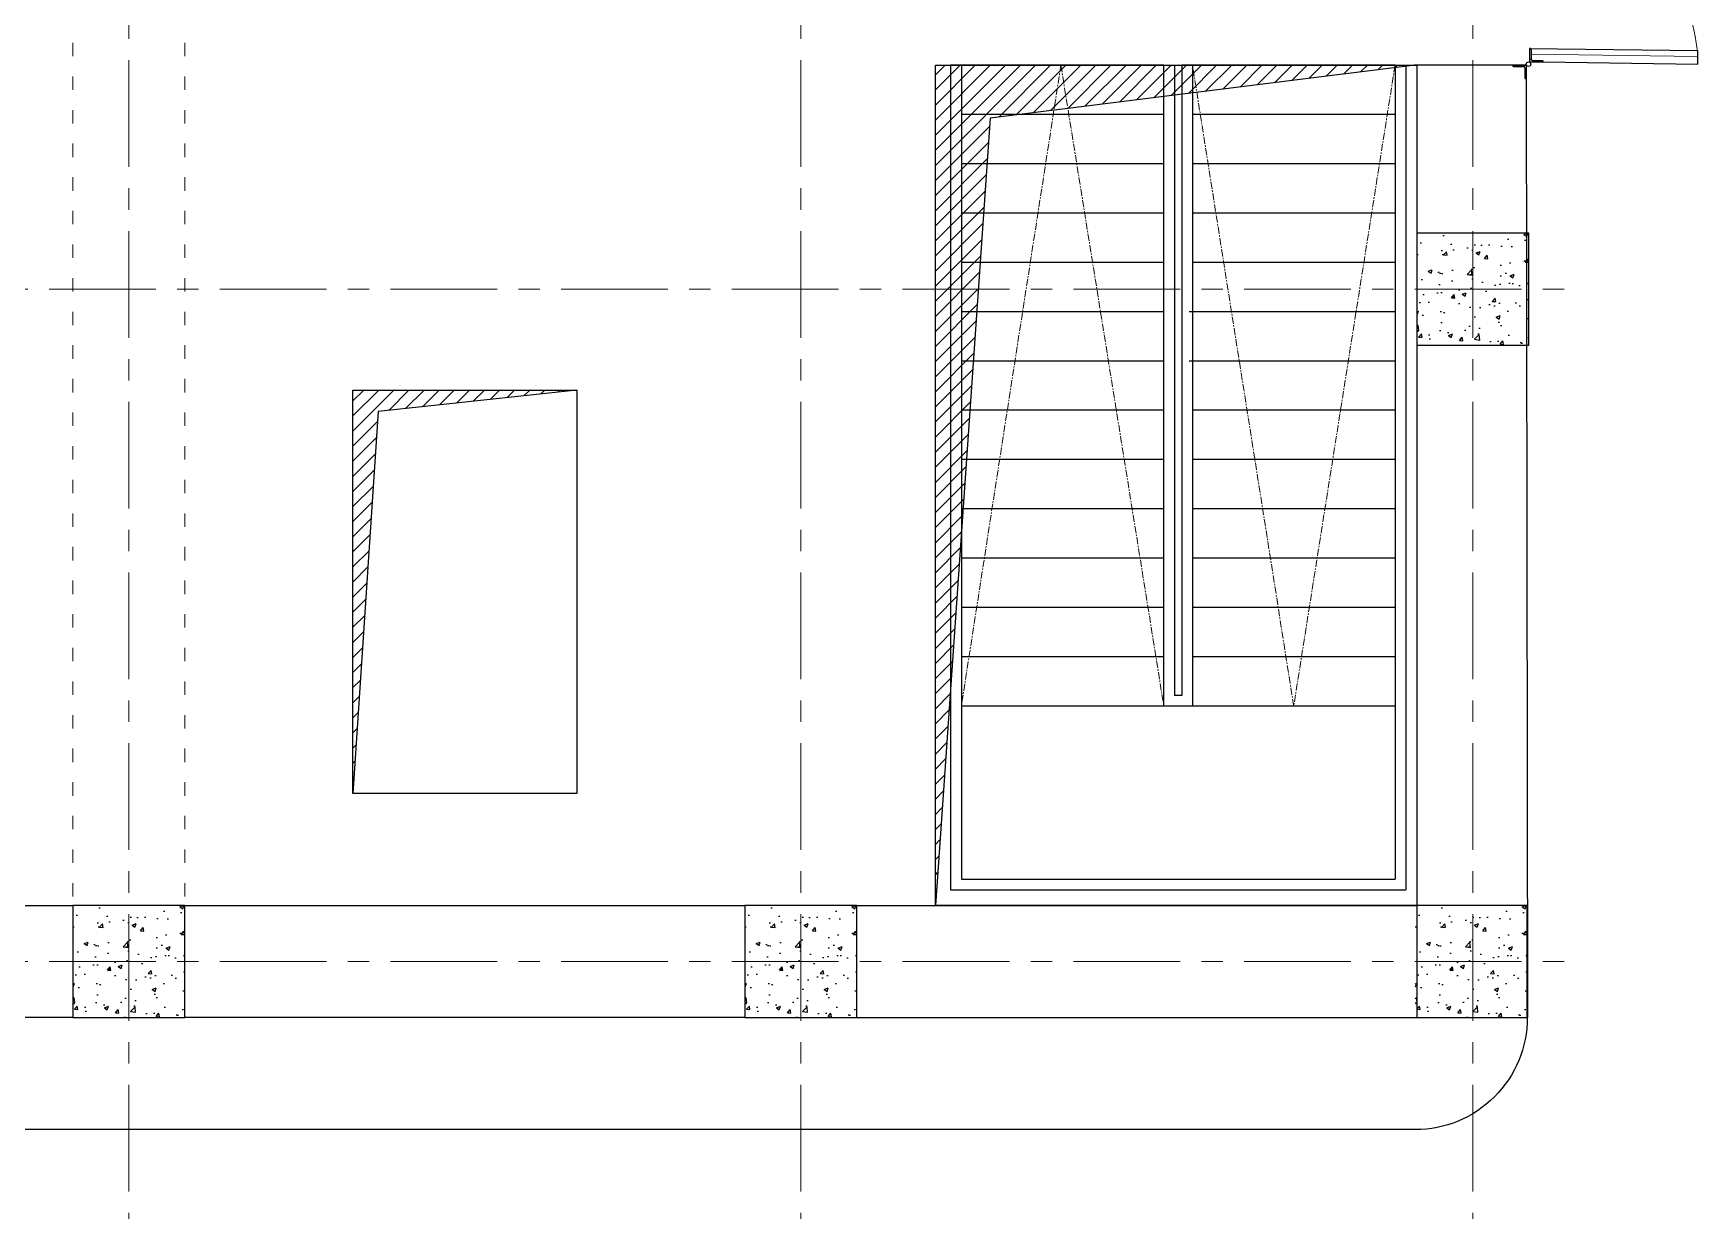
# Model space of a CAD drawing. Header units: millimetres. Extents: x 3220 to 226993, y 817 to 176024.
# Drawn here: x 49373 to 56803, y 154680 to 159934 of the extents above; entities that cross this region are included whole.
import ezdxf

# ---------------------------------------------------------------- set-up
doc = ezdxf.new("R2010")
doc.units = ezdxf.units.MM
for name, pattern in [('ACAD_ISO03W100', [30, 12, -18]), ('AXES', [50.8, 31.75, -6.35, 6.35, -6.35]), ('CENTER', [10.16, 6.35, -1.27, 1.27, -1.27])]:
    doc.linetypes.add(name, pattern=pattern)
doc.layers.add('Axe', color=1, linetype='AXES', lineweight=9)
doc.layers.add('Cache', color=3, linetype='ACAD_ISO03W100', lineweight=13)

# ---------------------------------------------------------------- blocks, each defined once
blk = doc.blocks.new("SYST7ME D'AXE")
at = {"layer": 'Axe', "ltscale": 15}
for p, q in [((9000, 18500), (9000, -6500)), ((12000, 18500), (12000, -6500)), ((15000, 18500), (15000, -6500)), ((-500, 3000), (15500, 3000)), ((-500, 0), (15500, 0))]:
    blk.add_line(p, q, dxfattribs=at)
blk = doc.blocks.new('L60X60X6')
at = {"linetype": 'Continuous'}
for p, q in [((0, 0), (0, 60)), ((0, 60), (3, 60)), ((60, 0), (0, 0)), ((6, 12), (6, 57)), ((57, 6), (12, 6)), ((60, 3), (60, 0))]:
    blk.add_line(p, q, dxfattribs=at)
for centre, radius, start, end in [((3, 57), 3, 360, 90), ((12, 12), 6, 180, 270), ((57, 3), 3, 0, 90)]:
    blk.add_arc(centre, radius, start, end, dxfattribs=at)
blk = doc.blocks.new('Level 0m')
h = blk.add_hatch()
h.set_pattern_fill('ANSI31', color=256, scale=15)
h.paths.add_polyline_path([(14742.5, -14000), (12600, -14000), (12600, -15000), (12791.9, -15000), (12845.2, -14236.1)])
h.paths.add_polyline_path([(12791.9, -15000), (12600, -15000), (12600, -17750)])
h = blk.add_hatch()
h.set_pattern_fill('AR-CONC', color=256)
h.set_pattern_definition([(50, (-163579.41, -104209.63), (182.18467, -15.93909), [19.05, -209.55]), (355, (-163579.4, -104209.63), (-35.24342, 191.05685), [15.24, -167.64058]), (100.45144, (-163564.23, -104210.96), (146.94125, 175.11775), [16.19001, -178.09024]), (46.1842, (-163579.4, -104158.83), (271.07904, -42.04233), [28.575, -314.325]), (96.63556, (-163556.82, -104162.33), (237.40413, 247.42612), [24.28502, -267.1356]), (351.18415, (-163579.4, -104158.83), (237.40413, 247.42612), [22.85997, -251.45973]), (21, (-163554.01, -104171.53), (151.61439, -102.2652), [19.05, -209.55]), (326, (-163554, -104171.53), (61.80203, 184.18797), [15.24, -167.64]), (71.45144, (-163541.37, -104180.05), (213.41642, 81.92277), [16.19001, -178.08994]), (37.5, (-163579.41, -104209.63), (3.088603, 84.555039), [0, -165.608, 0, -170.18, 0, -168.275]), (7.5, (-163579.41, -104209.63), (66.819663, 100.180575), [0, -97.028, 0, -161.798, 0, -64.135]), (327.5, (-163636.05, -104209.63), (135.590595, -5.728744), [0, -63.5, 0, -198.12, 0, -262.89]), (317.5, (-163661.45, -104209.63), (148.12918, 25.42649), [0, -82.55, 0, -131.572, 0, -186.69])])
h.paths.add_polyline_path([(15000, -14750), (14750, -14750), (14750, -15000), (15000, -15000)])
h.paths.add_polyline_path([(15250, -14750), (15000, -14750), (15000, -15000), (15250, -15000)])
h.paths.add_polyline_path([(15250, -15000), (15000, -15000), (15000, -15250), (15250, -15250)])
h.paths.add_polyline_path([(15000, -15000), (14750, -15000), (14750, -15250), (15000, -15250)])
h = blk.add_hatch()
h.set_pattern_fill('ANSI31', color=256, scale=15)
h.paths.add_polyline_path([(11000, -15450), (10000, -15450), (10000, -17250), (10113.2, -15545.5)])
h = blk.add_hatch()
h.set_pattern_fill('AR-CONC', color=256)
h.set_pattern_definition([(50, (-169579.41, -107209.63), (182.18467, -15.93909), [19.05, -209.55]), (355, (-169579.4, -107209.63), (-35.24342, 191.05685), [15.24, -167.64058]), (100.45144, (-169564.23, -107210.96), (146.94125, 175.11775), [16.19001, -178.09024]), (46.1842, (-169579.4, -107158.83), (271.07904, -42.04233), [28.575, -314.325]), (96.63556, (-169556.82, -107162.33), (237.40413, 247.42612), [24.28502, -267.1356]), (351.18415, (-169579.4, -107158.83), (237.40413, 247.42612), [22.85997, -251.45973]), (21, (-169554.01, -107171.53), (151.61439, -102.2652), [19.05, -209.55]), (326, (-169554, -107171.53), (61.80203, 184.18797), [15.24, -167.64]), (71.45144, (-169541.37, -107180.05), (213.41642, 81.92277), [16.19001, -178.08994]), (37.5, (-169579.41, -107209.63), (3.088603, 84.555039), [0, -165.608, 0, -170.18, 0, -168.275]), (7.5, (-169579.41, -107209.63), (66.819663, 100.180575), [0, -97.028, 0, -161.798, 0, -64.135]), (327.5, (-169636.05, -107209.63), (135.590595, -5.728744), [0, -63.5, 0, -198.12, 0, -262.89]), (317.5, (-169661.45, -107209.63), (148.12918, 25.42649), [0, -82.55, 0, -131.572, 0, -186.69])])
h.paths.add_polyline_path([(9000, -17750), (8750, -17750), (8750, -18000), (9000, -18000)])
h.paths.add_polyline_path([(9250, -17750), (9000, -17750), (9000, -18000), (9250, -18000)])
h.paths.add_polyline_path([(9250, -18000), (9000, -18000), (9000, -18250), (9250, -18250)])
h.paths.add_polyline_path([(9000, -18000), (8750, -18000), (8750, -18250), (9000, -18250)])
h = blk.add_hatch()
h.set_pattern_fill('AR-CONC', color=256)
h.set_pattern_definition([(50, (-166579.41, -107209.63), (182.18467, -15.93909), [19.05, -209.55]), (355, (-166579.4, -107209.63), (-35.24342, 191.05685), [15.24, -167.64058]), (100.45144, (-166564.23, -107210.96), (146.94125, 175.11775), [16.19001, -178.09024]), (46.1842, (-166579.4, -107158.83), (271.07904, -42.04233), [28.575, -314.325]), (96.63556, (-166556.82, -107162.33), (237.40413, 247.42612), [24.28502, -267.1356]), (351.18415, (-166579.4, -107158.83), (237.40413, 247.42612), [22.85997, -251.45973]), (21, (-166554.01, -107171.53), (151.61439, -102.2652), [19.05, -209.55]), (326, (-166554, -107171.53), (61.80203, 184.18797), [15.24, -167.64]), (71.45144, (-166541.37, -107180.05), (213.41642, 81.92277), [16.19001, -178.08994]), (37.5, (-166579.41, -107209.63), (3.088603, 84.555039), [0, -165.608, 0, -170.18, 0, -168.275]), (7.5, (-166579.41, -107209.63), (66.819663, 100.180575), [0, -97.028, 0, -161.798, 0, -64.135]), (327.5, (-166636.05, -107209.63), (135.590595, -5.728744), [0, -63.5, 0, -198.12, 0, -262.89]), (317.5, (-166661.45, -107209.63), (148.12918, 25.42649), [0, -82.55, 0, -131.572, 0, -186.69])])
h.paths.add_polyline_path([(12000, -17750), (11750, -17750), (11750, -18000), (12000, -18000)])
h.paths.add_polyline_path([(12250, -17750), (12000, -17750), (12000, -18000), (12250, -18000)])
h.paths.add_polyline_path([(12250, -18000), (12000, -18000), (12000, -18250), (12250, -18250)])
h.paths.add_polyline_path([(12000, -18000), (11750, -18000), (11750, -18250), (12000, -18250)])
h = blk.add_hatch()
h.set_pattern_fill('AR-CONC', color=256)
h.set_pattern_definition([(50, (-163586.96, -107209.63), (182.18467, -15.93909), [19.05, -209.55]), (355, (-163586.96, -107209.63), (-35.24342, 191.05685), [15.24, -167.64058]), (100.45144, (-163571.77, -107210.96), (146.94125, 175.11775), [16.19001, -178.09024]), (46.1842, (-163586.96, -107158.83), (271.07904, -42.04233), [28.575, -314.325]), (96.63556, (-163564.37, -107162.33), (237.40413, 247.42612), [24.28502, -267.1356]), (351.18415, (-163586.96, -107158.83), (237.40413, 247.42612), [22.85997, -251.45973]), (21, (-163561.56, -107171.53), (151.61439, -102.2652), [19.05, -209.55]), (326, (-163561.56, -107171.53), (61.80203, 184.18797), [15.24, -167.64]), (71.45144, (-163548.92, -107180.05), (213.41642, 81.92277), [16.19001, -178.08994]), (37.5, (-163586.956, -107209.63), (3.088603, 84.555039), [0, -165.608, 0, -170.18, 0, -168.275]), (7.5, (-163586.96, -107209.63), (66.819663, 100.180575), [0, -97.028, 0, -161.798, 0, -64.135]), (327.5, (-163643.6, -107209.63), (135.590595, -5.728744), [0, -63.5, 0, -198.12, 0, -262.89]), (317.5, (-163669, -107209.63), (148.12918, 25.42649), [0, -82.55, 0, -131.572, 0, -186.69])])
h.paths.add_polyline_path([(14992.5, -17750), (14742.5, -17750), (14742.5, -18000), (14992.5, -18000)])
h.paths.add_polyline_path([(15242.5, -17750), (14992.5, -17750), (14992.5, -18000), (15242.5, -18000)])
h.paths.add_polyline_path([(15242.5, -18000), (14992.5, -18000), (14992.5, -18250), (15242.5, -18250)])
h.paths.add_polyline_path([(14992.5, -18000), (14742.5, -18000), (14742.5, -18250), (14992.5, -18250)])
for p, q in [((15253.1, -13925.3), (16003.3, -13935.1)), ((16003.3, -13995.1), (16003.3, -13935.1)), ((15238.1, -14000.3), (14738.1, -14000.3)), ((15313.1, -13985.3), (16003.3, -13995.1)), ((6250, -17750), (8750, -17750)), ((9250, -17750), (11750, -17750)), ((12250, -17750), (14750, -17750)), ((8750, -18250), (6250, -18250)), ((11750, -18250), (9250, -18250)), ((12250, -18250), (14750, -18250)), ((15242.5, -18250), (15242.5, -18250))]:
    blk.add_line(p, q)
at = {"color": 1, "linetype": 'CENTER', "lineweight": 9, "ltscale": 200}
blk.add_line((15259.1, -13950.8), (16003.3, -13960.6), dxfattribs=at)
for points in [[(12600, -14000), (14750, -14000), (14750, -17750), (12600, -17750)], [(14750, -15250), (15250, -15250), (15250, -14750), (14750, -14750)], [(10000, -17250), (10000, -15450), (11000, -15450), (11000, -17250)], [(8750, -18250), (9250, -18250), (9250, -17750), (8750, -17750)], [(11750, -18250), (12250, -18250), (12250, -17750), (11750, -17750)], [(14750, -18250), (15242.5, -18250), (15242.5, -17750), (14750, -17750)]]:
    blk.add_lwpolyline(points, close=True)
for points in [[(14742.5, -14000), (12845.2, -14236.1), (12600, -17750)], [(14750, -14000.3), (14750, -18250)], [(15238.1, -14000.3), (15243, -18250)], [(11000, -15450), (10113.2, -15545.5), (10000, -17250)]]:
    blk.add_lwpolyline(points)
at = {"color": 34}
blk.add_lwpolyline([(15242.5, -18250), (15242.5, -18250, -0.414214), (14742.5, -18750), (250, -18750, -0.414214), (-250, -18250), (-250, -18250)], format="xyb", dxfattribs=at)
blk.add_circle((15248.1, -13995.3), 10)
at = {"color": 1, "linetype": 'CENTER', "lineweight": 9, "ltscale": 200}
blk.add_arc((15237.8, -14012.2), 767.2, 3.85236, 96.58088, dxfattribs=at)
at = {"layer": 'Cache', "ltscale": 5}
for p, q in [((8750, -12250), (8750, -17750)), ((9250, -12250), (9250, -17750))]:
    blk.add_line(p, q, dxfattribs=at)
blk.add_blockref("SYST7ME D'AXE", (0, -18000))
at = {"xscale": -1, "rotation": 269.9999952888328}
blk.add_blockref('L60X60X6', (15253.1, -13985.3), dxfattribs=at)
at = {"extrusion": (0, 0, -1), "xscale": -1, "zscale": -1, "rotation": 180.0000047111669}
blk.add_blockref('L60X60X6', (-15238.1, -14000.3), dxfattribs=at)
blk = doc.blocks.new('escalier 5m T')
at = {"color": 76}
for p, q in [((-3680.3, -48, 0), (-3680.3, 0, 0)), ((-3680.3, 0), (0, 0)), ((0, -2032), (0, 0)), ((-3680.3, -48), (-48, -48)), ((-48, -1984), (-48, -48)), ((-3680.3, -952, 0), (-3680.3, -1000, 0)), ((-3680.3, -952, 0), (-820.3, -952)), ((-820.3, -952, 0), (-820.3, -1080, 0)), ((-3680.3, -1000, 0), (-868.3, -1000)), ((-3680.3, -1080, 0), (-3680.3, -1032, 0)), ((-3680.3, -1032, 0), (-868.3, -1032)), ((-868.3, -1000), (-868.3, -1032)), ((-820.3, -1080), (-3680.3, -1080, 0)), ((-3680.3, -1984, 0), (-3680.3, -2032, 0)), ((-3680.3, -1984, 0), (-48, -1984)), ((-3680.3, -2032, 0), (0, -2032))]:
    blk.add_line(p, q, dxfattribs=at)
at = {"color": 5}
for p, q in [((-3680.3, -48, 0), (-3680.3, -952, 0)), ((-3460.3, -48, 0), (-3460.3, -952, 0)), ((-3240.3, -48, 0), (-3240.3, -952, 0)), ((-3020.3, -48, 0), (-3020.3, -952, 0)), ((-2800.3, -48, 0), (-2800.3, -952, 0)), ((-2580.3, -48, 0), (-2580.3, -967, 0)), ((-2360.3, -48, 0), (-2360.3, -967, 0)), ((-2140.3, -48, 0), (-2140.3, -952, 0)), ((-1920.3, -48, 0), (-1920.3, -952, 0)), ((-1700.3, -48, 0), (-1700.3, -952, 0)), ((-1480.3, -48, 0), (-1480.3, -952, 0)), ((-1260.3, -48, 0), (-1260.3, -952, 0)), ((-1040.3, -48, 0), (-1040.3, -952, 0)), ((-820.3, -48), (-820.3, -952)), ((-3680.3, -1080, 0), (-3680.3, -1984, 0)), ((-3460.3, -1080, 0), (-3460.3, -1984, 0)), ((-3240.3, -1080, 0), (-3240.3, -1984, 0)), ((-3020.3, -1080, 0), (-3020.3, -1984, 0)), ((-2800.3, -1080, 0), (-2800.3, -1984, 0)), ((-2580.3, -1080, 0), (-2580.3, -1984, 0)), ((-2360.3, -1080, 0), (-2360.3, -1984, 0)), ((-2140.3, -1080, 0), (-2140.3, -1984, 0)), ((-1920.3, -1080, 0), (-1920.3, -1984, 0)), ((-1700.3, -1080, 0), (-1700.3, -1984, 0)), ((-1480.3, -1080, 0), (-1480.3, -1984, 0)), ((-1260.3, -1080, 0), (-1260.3, -1984, 0)), ((-1040.3, -1080, 0), (-1040.3, -1984, 0)), ((-820.3, -1080, 0), (-820.3, -1984, 0))]:
    blk.add_line(p, q, dxfattribs=at)
at = {"layer": 'Axe', "color": 1}
for p, q in [((-3680.3, -48), (-820.3, -500)), ((-820.3, -500), (-3680.3, -952)), ((-3680.3, -1539.5, 0), (-820.3, -1080, 0)), ((-3680.3, -1539.5, 0), (-820.3, -1984, 0))]:
    blk.add_line(p, q, dxfattribs=at)

msp = doc.modelspace()

# ---------------------------------------------------------------- block references
at = {"color": 2}
msp.add_blockref('Level 0m', (40800, 173791.8), dxfattribs=at)
at = {"rotation": 270}
msp.add_blockref('escalier 5m T', (55500, 156111.4), dxfattribs=at)

doc.saveas('drawing.dxf')
